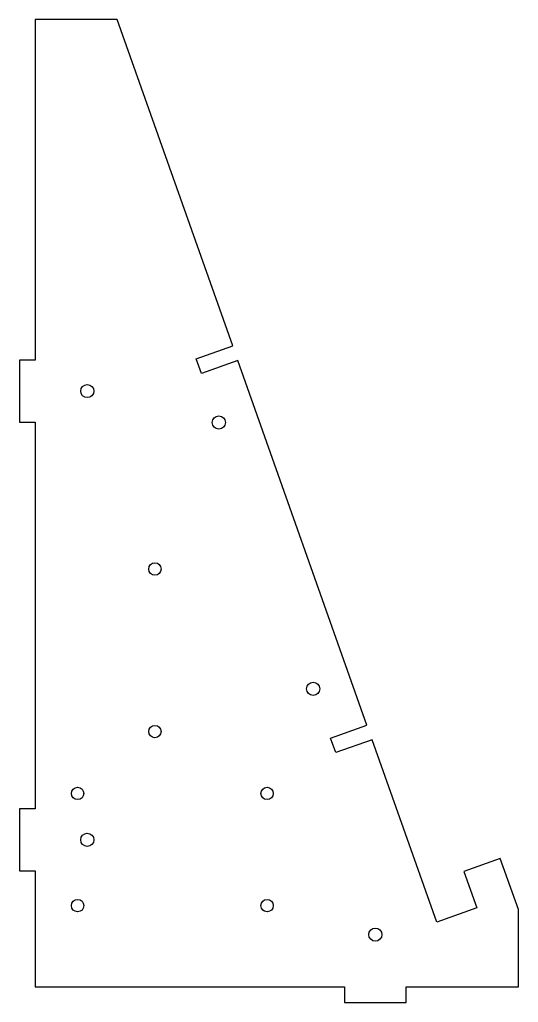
# Model space of a CAD drawing. Header units: millimetres. Extents: x 0 to 129, y 0 to 254.
import ezdxf

# ---------------------------------------------------------------- set-up
doc = ezdxf.new("R2010")
doc.units = ezdxf.units.MM
doc.layers.get('0').update_dxf_attribs({"linetype": 'CONTINUOUS'})

msp = doc.modelspace()

# ---------------------------------------------------------------- linework, layer by layer
msp.add_lwpolyline([(0, 150), (4, 150), (4, 50), (0, 50), (0, 34), (4, 34), (4, 4), (84, 4), (84, 0), (100, 0), (100, 4), (129, 4), (129, 24), (124.33, 37.2), (114.9, 33.86), (118.24, 24.43), (107.87, 20.76), (91.18, 67.89), (81.75, 64.55), (80.41, 68.32), (89.84, 71.66), (56.45, 165.92), (47.03, 162.58), (45.69, 166.35), (55.12, 169.69), (25.25, 254), (4, 254), (4, 166), (0, 166)], close=True)
for centre, radius in [((17.5, 158), 1.7), ((51.53, 149.86), 1.7), ((35, 112), 1.6), ((75.91, 81.05), 1.7), ((35, 70), 1.6), ((15, 54), 1.6), ((64, 54), 1.6), ((17.5, 42), 1.7), ((15, 25), 1.6), ((64, 25), 1.6), ((92, 17.5), 1.7)]:
    msp.add_circle(centre, radius)

doc.saveas('drawing.dxf')
